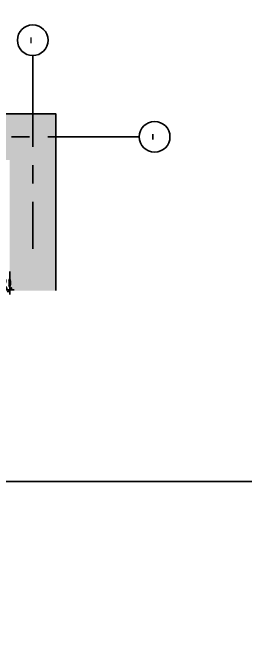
# Model space of a CAD drawing. Header units: millimetres. Extents: x 3104083 to 3173399, y -3165492 to -3044687.
# Drawn here: x 3131550 to 3132559, y -3056706 to -3053902 of the extents above; entities that cross this region are included whole.
import ezdxf
from ezdxf.enums import TextEntityAlignment as Align

# ---------------------------------------------------------------- set-up
doc = ezdxf.new("R2010")
doc.units = ezdxf.units.MM
doc.header["$LTSCALE"] = 500
doc.header["$MEASUREMENT"] = 0
doc.header["$PDMODE"] = 2
doc.linetypes.add('CENTER', pattern=[50.8, 31.75, -6.35, 6.35, -6.35])
doc.layers.get('0').update_dxf_attribs({"linetype": 'CONTINUOUS'})
doc.layers.get('DEFPOINTS').update_dxf_attribs({"linetype": 'CONTINUOUS'})
for name, color, linetype in [('A-土建墙（含管井、立管）', 6, 'CONTINUOUS'), ('A-轴号', 4, 'CONTINUOUS'), ('E-立面填充', 250, 'CONTINUOUS'), ('IEL-VERY LIGHT', 250, 'CONTINUOUS'), ('W-尺寸', 5, 'CONTINUOUS')]:
    doc.layers.add(name, color=color, linetype=linetype)
doc.layers.add('DEFPOINTS(视图框)', color=250, linetype='CONTINUOUS', plot=False)
doc.styles.add('DIM', font='SimSun.ttf', dxfattribs={"width": 0.7})
doc.styles.add('NAME-1', font='SIMHEI.TTF')
doc.dimstyles.new('20', dxfattribs={"dimscale": 20, "dimtxt": 2, "dimasz": 1, "dimexe": 1, "dimexo": 1, "dimgap": 0.5, "dimtad": 1, "dimdec": 0, "dimzin": 0, "dimdsep": 46, "dimtxsty": 'DIM', "dimblk": 'ARCHTICK', "dimcen": 0, "dimclrd": 5, "dimclre": 5, "dimclrt": 35, "dimadec": 0, "dimazin": 0, "dimtfac": 0.5, "dimtdec": 0, "dimtix": 1, "dimtmove": 2, "dimatfit": 2, "dimldrblk": 'A', "dimfxl": 0, "dimtolj": 1, "dimtzin": 0, "dimlwd": -1, "dimlwe": -1, "dimarcsym": 0})

# ---------------------------------------------------------------- blocks, each defined once
blk = doc.blocks.new('轴号')
at = {"color": 4}
blk.add_circle((4, 0), 4, dxfattribs=at)
at = {"color": 2, "style": 'NAME-1'}
blk.add_attdef('1', text='', height=4, dxfattribs=at).set_placement((4, 0), align=Align.MIDDLE)
blk = doc.blocks.new('_ArchTick')
at = {"color": 0, "linetype": 'ByBlock', "const_width": 0.4}
blk.add_lwpolyline([(-0.5, -0.5), (0.5, 0.5)], dxfattribs=at)
blk = doc.blocks.new('*D1314')
at = {"layer": 'DEFPOINTS', "color": 0, "ltscale": 100}
for p in [(3131516.5, -3054980.4), (3131536.5, -3054980.4), (3131536.5, -3055105.2)]:
    blk.add_point(p, dxfattribs=at)
at = {"layer": 'W-尺寸', "color": 5, "ltscale": 100}
for p, q in [((3131516.5, -3055025.2), (3131516.5, -3055125.2)), ((3131536.5, -3055025.2), (3131536.5, -3055125.2)), ((3131516.5, -3055105.2), (3131496.5, -3055105.2)), ((3131516.5, -3055105.2), (3131536.5, -3055105.2)), ((3131536.5, -3055105.2), (3131556.5, -3055105.2))]:
    blk.add_line(p, q, dxfattribs=at)
at = {"layer": 'W-尺寸', "color": 5, "ltscale": 100, "xscale": 20, "yscale": 20, "zscale": 20}
blk.add_blockref('_ArchTick', (3131516.5, -3055105.2), dxfattribs=at)
at = {"layer": 'W-尺寸', "color": 5, "ltscale": 100, "xscale": 20, "yscale": 20, "zscale": 20, "rotation": 180}
blk.add_blockref('_ArchTick', (3131536.5, -3055105.2), dxfattribs=at)
at = {"layer": 'W-尺寸', "color": 35, "ltscale": 100, "insert": (3131526.5, -3055075.2), "char_height": 40, "attachment_point": 5, "style": 'DIM'}
blk.add_mtext('\\A1;20', dxfattribs=at)
blk = doc.blocks.new('A')
for p, q in [((-1.44, 1.15), (-1.09, 1.44)), ((-1.09, 1.44), (0, 0)), ((-0.37, 0), (-2.13, 0)), ((-1.44, 1.15), (-0.37, 0)), ((-1.44, -1.15), (-0.37, 0)), ((-1.09, -1.44), (0, 0)), ((-1.44, -1.15), (-1.09, -1.44))]:
    blk.add_line(p, q)
for points in [[(-1.44, 1.15), (-1.09, 1.44), (-0.37, 0), (0, 0)], [(-1.44, -1.15), (-1.09, -1.44), (-0.37, 0), (0, 0)]]:
    blk.add_solid(points)

msp = doc.modelspace()

# ---------------------------------------------------------------- hatches: boundary and pattern name
at = {"layer": 'E-立面填充', "ltscale": 0.15}
h = msp.add_hatch(dxfattribs=at)
h.set_pattern_fill('ZIGZAG', color=256, scale=10, angle=315, style=0)
h.set_pattern_definition([(315, (135512.085, -110939.538), (22.4506403, -5e-15), [15.875, -15.875]), (45, (135523.31, -110950.763), (5e-15, 22.4506403), [15.875, -15.875])])
h.paths.add_polyline_path([(3131426.492, -3054450.435), (3131426.492, -3054540.435), (3131536.492, -3054540.435), (3131536.492, -3055108.856), (3131736.492, -3055108.856), (3131736.492, -3054340.435), (3129536.492, -3054340.435), (3129536.492, -3054540.435), (3131086.492, -3054540.435), (3131086.492, -3054450.435)])
h.paths.add_polyline_path([(3129536.492, -3055140.435), (3129636.492, -3055140.435), (3129636.492, -3054540.435), (3129536.492, -3054540.435)])

# ---------------------------------------------------------------- linework, layer by layer
at = {"layer": 'A-土建墙（含管井、立管）', "color": 6}
msp.add_lwpolyline([(3131736.492, -3055108.856), (3131736.492, -3054340.435), (3129536.492, -3054340.435)], dxfattribs=at)
at = {"layer": 'DEFPOINTS(视图框)', "color": 1, "ltscale": 100}
for points in [[(3111863.813, -3044686.615), (3154170.076, -3044686.615), (3154170.076, -3055938.21), (3111863.813, -3055938.21)], [(3111863.813, -3055938.21), (3154170.076, -3055938.21), (3154170.076, -3068724.418), (3111863.813, -3068724.418)]]:
    msp.add_lwpolyline(points, close=True, dxfattribs=at)
at = {"layer": 'IEL-VERY LIGHT', "linetype": 'CENTER', "ltscale": 0.025}
for p, q in [((3131636.492, -3054087.221), (3131636.492, -3054927.101)), ((3132099.369, -3054440.435), (3131246.064, -3054440.435))]:
    msp.add_line(p, q, dxfattribs=at)

# ---------------------------------------------------------------- block references
at = {"layer": 'A-轴号', "color": 4, "ltscale": 20}
ref = msp.add_blockref('轴号', (3131636.492, -3054087.221), dxfattribs=dict(at, xscale=-16.66666666666666, yscale=16.66666666666666, zscale=16.66666666666666, rotation=270))
ref.add_attrib('1', '-', dxfattribs={"layer": '0', "color": 2, "height": 66.667, "rotation": 270, "style": 'NAME-1'}).set_placement((3131636.492, -3054020.555), align=Align.MIDDLE)
ref = msp.add_blockref('轴号', (3132166.036, -3054507.101), dxfattribs=dict(at, xscale=-16.66666666666666, yscale=16.66666666666666, zscale=16.66666666666666, rotation=270))
ref.add_attrib('1', '-', dxfattribs={"layer": '0', "color": 2, "height": 66.667, "rotation": 270, "style": 'NAME-1'}).set_placement((3132166.036, -3054440.435), align=Align.MIDDLE)

# ---------------------------------------------------------------- dimensions: what is measured, and where the dimension line sits
at = {"layer": 'W-尺寸', "color": 251, "ltscale": 100}
dim = msp.add_linear_dim(base=(3131536.492, -3055105.211), p1=(3131516.492, -3054980.435), p2=(3131536.492, -3054980.435), dimstyle='20', dxfattribs=at)
dim.commit()
dim.dimension.update_dxf_attribs({"geometry": '*D1314', "text_midpoint": (3131526.492, -3055075.211)})

doc.saveas('drawing.dxf')
